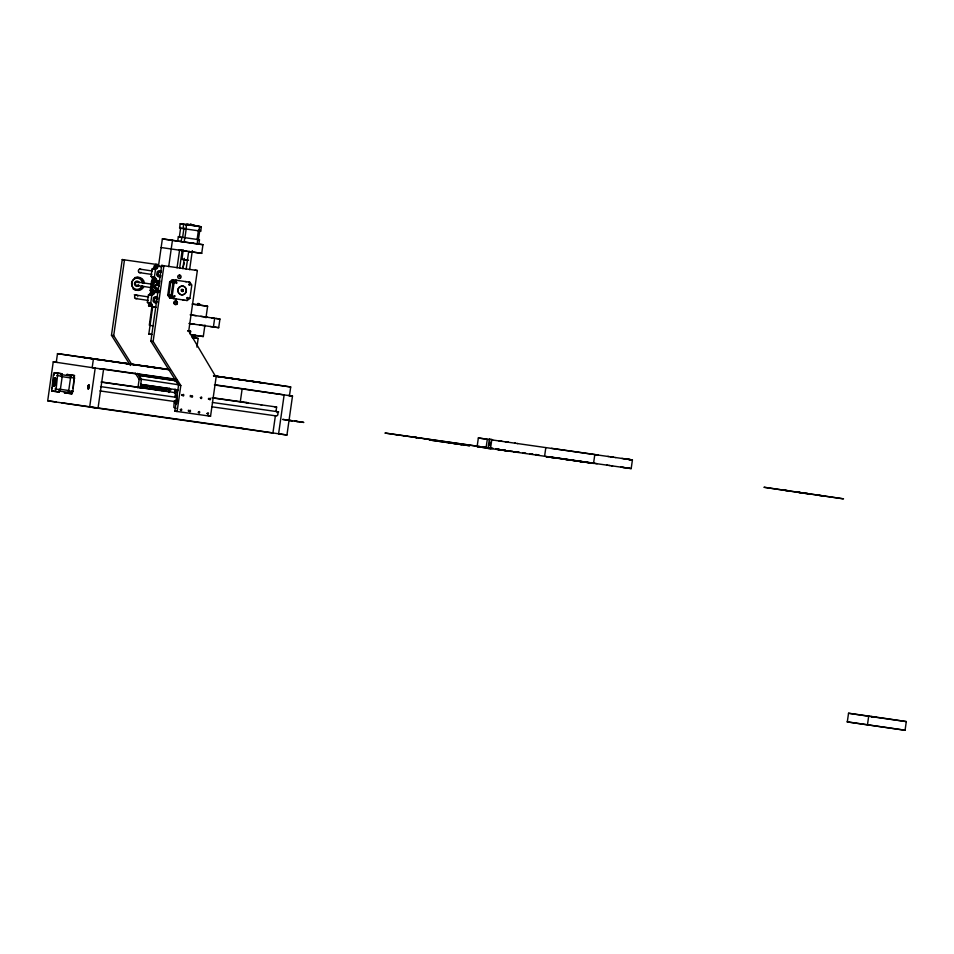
<?xml version="1.0" encoding="UTF-8"?>
<svg xmlns="http://www.w3.org/2000/svg" width="954" height="954" viewBox="0 0 954 954"><rect width="100%" height="100%" fill="white"/><g stroke="black" fill="none" stroke-linecap="round" stroke-linejoin="round"><path stroke-width="1.43" d="M87.804 388.099L87.828 387.455M89.068 386.608L89.08 385.965M151.292 292.783L151.018 293.57L150.97 292.735M151.257 305.149L151.304 305.995L151.591 305.197M152.986 293.033L153.034 293.88L153.308 293.081M154.989 266.822L154.715 267.609L154.667 266.774M154.906 279.522L155.192 278.735L155.228 279.57M156.683 267.072L156.73 267.907L157.005 267.12M149.218 304.982C149.289 304.815 149.444 305.471 149.563 304.934M152.914 279.021L153.057 279.725L153.26 278.962M176.001 300.653L176.132 298.912M53.806 380.789C52.84 385.81 55.117 379.799 53.662 381.636M87.828 387.562L87.887 386.883M89.068 386.489L88.901 387.729M99.216 368.638L103.557 369.281L98.023 408.229L47.7 400.787L53.245 361.84L57.419 362.437M56.262 362.293L57.49 353.636L167.904 369.293M56.143 389.125L57.765 373.181L54.295 372.656L53.317 375.005L51.695 390.961L55.165 391.474L56.143 389.125L60.329 389.721L62.237 376.305L61.95 373.765L58.48 373.252M68.688 390.901L70.596 377.498L70.31 374.958L66.84 374.433L74.484 375.542L72.862 391.498L71.884 393.847L64.228 392.738L67.698 393.263L68.688 390.901L72.862 391.498M73.076 388.266L74.245 376.484M88.448 387.085L88.746 384.915L89.056 385.619M93.409 358.99L92.18 367.648L176.705 379.632M130.448 365.489L111.475 335.283L122.243 259.56L157.923 264.64L155.681 264.306M131.89 364.559L113.705 335.617L124.485 259.893L122.243 259.56M149.301 325.219L152.199 304.576L148.836 304.076L147.381 302.323L148.43 294.965L150.315 293.689L153.677 294.19L154.226 290.6M152.533 278.115L152.282 279.844L159.819 280.941L155.645 280.345L155.884 278.616L152.533 278.115L151.078 276.362L152.127 269.004L154.011 267.728L157.362 268.229L157.613 266.5L154.262 265.999L154.011 267.728M151.543 281.072L152.664 281.239L151.316 290.755L150.195 290.588L151.543 281.072L159.425 282.193M151.948 306.306L148.585 305.805L148.836 304.076M150.315 293.689L150.565 291.96L158.149 292.592M137.913 387.98L139.153 379.322L135.194 373.038M152.199 304.576L150.732 302.823L151.781 295.466L153.677 294.19M155.884 278.616L154.429 276.863L155.478 269.505L157.362 268.229M140.155 388.314L141.442 379.227L139.01 375.351L175.381 380.503M141.049 388.004L141.419 385.404L156.945 387.61L158.34 388.266L158.078 390.126M148.812 334.067L151.722 334.484L148.812 334.067L152.771 306.306M154.655 293.081L155.073 290.147M158.412 266.631L162.371 238.87L178.35 241.135M143.446 388.051L143.708 386.191L141.419 385.404M174.868 411.162L177.11 411.496L180.807 385.535L178.565 385.201L150.887 341.162L161.667 265.427L197.347 270.507L188.725 331.086L216.093 377.295L210.548 416.242L174.868 411.162L178.625 384.772L176.192 380.884L139.01 375.351M180.807 385.535L153.129 341.484L163.909 265.761L161.667 265.427M168.691 266.655L172.435 240.372L162.371 238.87M167.749 295.227L169.657 281.812L172.364 279.701L189.798 282.205L191.814 284.984L189.906 298.399L187.199 300.51L169.764 298.006L167.749 295.227L168.87 295.394L170.885 298.173L169.764 298.006M168.87 295.394L170.778 281.979L173.485 279.868L172.364 279.701M178.338 236.747L177.73 241.076L198.873 244.093L199.493 239.776L178.338 236.747L180.067 236.986M201.342 226.79L180.187 223.761L179.567 228.089L200.722 231.118L201.342 226.79L192.994 225.144M179.34 237.069L180.723 227.374M171.112 295.728L173.02 282.312L175.727 280.202L176.848 280.369L174.141 282.479L172.221 295.895L174.236 298.674L173.127 298.507L171.112 295.728L172.221 295.895M159.02 390.544L159.39 387.956L170.527 389.542M177.05 267.847L179.567 250.21M181.188 241.589L181.809 237.26M183.037 228.602L183.657 224.285L180.187 223.761M182.608 237.546L183.991 227.863M161.417 390.591L161.679 388.731L159.39 387.956M179.638 268.229L182.142 250.652M184.182 242.018L184.802 237.689M186.03 229.032L186.424 224.655L187.688 224.846M175.703 302.752L175.941 301.023M179.388 276.791L179.638 275.062M188.594 260.287L181.94 259.345L183.287 249.876M184.909 237.88L186.292 228.185M182.822 268.67L184.289 258.343M186.149 269.195L188.653 251.617M168.941 392.535L169.538 388.302M189.619 269.696L192.326 250.652M175.238 381.517L175.643 378.631M174.534 393.37L175.131 389.137M174.177 401.145L173.855 407.465L176.144 408.252M174.749 397.174L176.192 391.021L177.706 390.806M197.108 239.609L198.48 229.914M197.144 243.854L197.764 239.526M198.992 230.88L199.613 226.551L198.647 226.408M198.432 239.8L199.815 230.105M176.645 403.912L177.05 401.026M190.216 334.127L190.633 331.241L187.759 330.811M161.131 247.527L201.711 253.359L202.952 244.701L198.635 244.057M199.386 305.077L200.257 304.755M196.929 347.113L198.17 338.455L192.684 337.68M193.161 335.092L191.861 334.89L203.297 336.535L204.943 325.004M205.969 317.789L207.602 306.246L200.877 305.268M188.916 323.489L218.693 327.699L219.933 319.041L218.311 318.803M240.325 401.622L242.173 388.648M275.396 415.682L272.927 432.997L89.664 407.036L95.197 368.089L53.245 361.84M276.004 411.353L276.624 407.036L274.382 406.702M289.479 395.624L290.708 386.978L250.186 380.968M243.628 388.862L284.137 394.896L278.592 433.831L286.951 435.024L292.496 396.077L288.156 395.433M477.119 446.615L478.348 437.969L632.419 459.947L631.19 468.605L477.119 446.615L486.063 447.951L487.303 439.293L478.348 437.969M544.591 456.25L545.819 447.605M593.567 463.262L594.807 454.605M847.307 721.904L848.535 713.246L886.159 718.577L906.3 721.582L905.072 730.239L847.307 721.904L905.072 730.239M867.448 724.897L868.677 716.251L848.535 713.246M87.887 387.002L88.114 385.821M88.77 388.242L88.901 387.61M181.272 290.052L181.403 291.137M183.12 267.013L184.42 263.03M88.114 385.929L88.603 384.856M88.77 388.123L88.46 389.005M277.065 412.617C278.425 409.397 278.341 416.779 276.851 415.61M51.695 390.961L59.339 392.07L60.329 389.721M72.671 391.068L71.92 392.881L58.54 390.985M88.269 385.499L88.889 385.011M181.689 395.421L181.809 394.551M188.391 411.246L188.403 410.184M208.437 399.213L208.568 398.355M175.846 397.436C177.623 396.733 175.631 403.924 175.214 400.394M155.645 289.563L156.134 290.922M181.308 289.789L182.119 289.384M182.763 291.328L183.12 290.04M190.311 396.828L190.335 395.445M153.26 285.508C151.638 287.917 155.967 286.033 153.439 285.461M153.463 286.88L153.487 285.461M182.524 291.471L183.287 290.624L182.786 289.599M152.425 387.729L153.451 387.741M157.327 283.851C156.42 280.941 158.483 285.675 157.231 282.384M161.846 266.631L154.262 265.999M156.17 290.922L156.551 289.563M181.749 289.444L182.906 289.611M182.631 291.483L181.975 291.542M153.63 285.461L152.461 286.069L153.415 286.975M155.979 290.922C159.02 290.839 154.894 288.072 155.967 290.815M157.565 282.432L156.42 282.801L156.766 283.827M191.945 225.001L186.483 224.226L196.071 226.015M181.94 259.345L185.648 259.87M207.602 306.246L192.088 304.052L196.166 304.6M613.887 457.3L613.279 457.204M625.514 458.922L624.894 458.838M297.445 421.525L294.381 421.072L303.825 422.431L282.682 419.402L289.145 420.356M518.022 452.017L517.402 451.922M563.731 459.124L562.621 458.957M621.925 467.233L621.316 467.138M785.643 490.368L784.558 490.213L786.168 490.439M784.641 490.225L788.886 490.833L787.288 490.594M198.17 338.455L193.793 337.847M204.49 325.672L199.505 324.98M566.64 459.542L567.618 459.673M194.58 225.382L191.945 225.013M195.069 335.367L195.88 335.486L194.652 335.307M492.681 440.032L492.407 439.997M608.986 456.561L608.461 456.489M611.335 456.918L610.81 456.835M623.069 458.564L622.545 458.492M399.297 435.119L398.605 435.012M421.358 438.244L421.632 438.291M424.351 438.673L424.077 438.637M516.436 451.791L516.961 451.862M530.519 453.782L532.022 453.997M456.93 443.932L457.204 443.98M488.448 448.261L488.734 448.297M491.453 448.69L491.179 448.642M564.899 459.279L567.821 459.709M607.758 465.218L607.233 465.147M610.107 465.576L609.582 465.492M612.563 465.934L612.039 465.862M624.19 467.567L623.666 467.496M184.444 259.691L184.814 259.75M187.449 260.12L186.102 259.929M205.277 316.955L200.734 316.323M517.772 443.586L517.283 443.515M516.531 452.244L516.054 452.172M182.226 224.047L182.548 224.095M185.565 224.548L186.34 224.667M182.87 224.142L182.381 224.071M190.776 242.96C187.974 242.566 195.451 243.616 192.505 243.21M191.277 251.856L193.555 252.166L190.848 251.808M183.824 250.771L182.476 250.58L187.067 251.248M189.536 251.606L188.737 251.498L190.406 251.737M198.038 304.445L196.906 304.29L199.028 304.588M197.299 304.779L198.074 304.898M193.34 335.116L192.481 334.997L193.924 335.212M194.568 336.619L195.749 336.786L193.579 336.476M194.699 337.966L195.57 338.086L194.282 337.907M502.186 441.368L498.978 440.927L501.637 441.308M505.262 441.821L508.47 442.274L505.811 441.881M515.565 443.276L514.6 443.133L515.363 443.252M607.805 456.394L608.008 456.429M610.155 456.751L610.369 456.775M612.611 457.109L612.826 457.145M615.831 457.586L615.628 457.562M621.889 458.397L622.103 458.433M624.238 458.743L624.453 458.779M626.706 459.112L626.909 459.148M627.565 459.232L627.362 459.208M397.281 434.833L396.089 434.666L396.947 434.786M398.271 434.976L399.034 435.084M522.601 452.697L525.642 453.067M450.658 443.002L448.595 442.728L451.838 443.205L450.049 442.906M450.503 442.99L451.85 443.181M453.102 443.348L455.094 443.658M500.945 450.026L497.749 449.572L500.397 449.966M504.034 450.479L507.242 450.92L504.583 450.538M514.325 451.922L513.371 451.791L514.134 451.91M459.291 444.278L461.581 444.576L458.337 444.123L459.685 444.302M575.405 460.83L580.39 461.521L575.274 460.758L576.228 460.901M606.577 465.051L606.78 465.087M608.926 465.397L609.129 465.433M611.383 465.767L611.597 465.802M620.66 467.055L620.863 467.078M623.01 467.4L623.212 467.436M625.466 467.77L625.681 467.794M626.337 467.889L626.134 467.854M627.815 468.116L628.03 468.152M563.54 459.101L565.281 459.363M566.02 459.446L562.466 458.946M806.977 493.528L810.22 493.981L797.246 492.133L843.527 498.847L763.939 487.255L805.903 493.516M819.665 495.436C816.254 494.959 825.425 496.247 821.823 495.746M871.455 716.549L875.855 717.205M872.111 716.645L871.622 716.573M875.212 717.11L875.7 717.181M191.17 224.452C187.401 224.142 193.877 224.262 191.11 224.882M172.435 240.372L202.952 244.701M178.565 249.996L183.383 250.699M156.468 280.44L159.747 281.347M150.195 290.588L159.199 291.876M198.42 303.61C195.975 303.277 201.532 304.052 198.981 303.694M198.861 304.564L199.66 304.672L198.969 305.018M148.585 305.805L155.788 307.283M153.546 306.949L156.051 307.307M190.144 314.844L219.933 319.041M196.13 315.667L191.659 315.035M194.89 324.324L190.43 323.68M187.723 330.823L190.633 331.241M196.56 335.569L203.297 336.535M193.745 336.5L192.35 336.309L193.483 336.464M193.388 337.776L192.171 337.609M213.457 375.757L262.493 382.804M79.993 356.963L170.015 369.854M290.708 386.978L213.744 375.924L222.163 377.247M101.911 368.769L174.057 379M215.282 384.844L244.725 389.029M214.388 384.975L292.496 396.077M169.788 388.54L140.703 384.414L177.885 389.959M54.295 372.656L61.95 373.765M142.706 386.036L158.34 388.266M160.677 388.588L170.921 390.043M60.877 374.588L71.574 376.114M58.051 375.709L62.237 376.305M70.596 377.498L74.77 378.082M101.422 381.982L169.657 391.641M212.992 397.806L248.231 402.803L245.989 402.469M101.148 382.125L176.025 392.75M212.026 397.866L276.624 407.036M61.092 376.544L70.453 377.879M551.495 448.344L598.385 455.058M100.528 386.597L177.086 397.448A4.174 1.085 -81.9 0 0 175.226 397.174M212.432 402.469L278.687 411.866M99.908 390.913L174.999 401.574M211.812 406.786L276.6 415.98M480.077 446.579L384.939 433.044L479.779 446.603M482.998 446.997L485.932 447.414M488.865 447.831L493.266 448.463M496.187 448.881L499.121 449.298M502.054 449.716L504.988 450.145M482.664 447.021L485.55 447.426M488.424 447.843L492.753 448.463M495.627 448.869L499.956 449.489M502.818 449.894L505.656 450.3M508.482 450.705L512.739 451.302M515.577 451.707L519.417 452.232M529.768 453.722L532.606 454.128M535.85 454.581L539.01 455.034L535.504 454.509M550.267 456.99L597.156 463.716M59.291 389.172L68.664 390.496M47.7 400.787L56.059 401.968M61.724 402.815L243.604 428.573M868.677 716.251L906.3 721.582M187.759 224.417L188.653 224.536M183.657 224.285L186.424 224.655M787.813 490.666L788.815 490.821M198.408 230.773L200.722 231.118M191.647 251.856L201.711 253.359M195.105 270.173L197.347 270.507M159.33 266.273L161.572 266.607M152.127 269.004L155.478 269.505M139.415 269.064L152.342 270.996M138.926 272.534L151.853 274.454M151.078 276.362L154.429 276.863M185.326 281.537L186.447 281.704M189.798 282.205L188.689 282.038L190.693 284.817M172.614 280.714L174.999 281.072M169.657 281.812L170.778 281.979M173.02 282.312L174.141 282.479M171.72 282.515L174.105 282.873M152.282 279.844L155.645 280.345M157.243 280.989L159.473 281.323M137.591 282.05L150.649 283.994M137.09 285.508L151.614 287.679M155.633 292.234L157.875 292.568M150.565 291.96L153.916 292.461M169.931 295.132L172.316 295.49M188.785 298.232L189.906 298.399M170.289 297.099L172.674 297.457M182.727 299.842L183.836 300.009M186.078 300.343L187.199 300.51M148.43 294.965L151.781 295.466M134.287 294.822L148.657 296.956M154.393 297.815L157.267 298.244M135.23 298.495L148.156 300.415M147.381 302.323L150.732 302.823M205.599 316.966L207.65 317.277M211.573 317.861L214.65 318.314L213.41 326.972L210.333 326.506M216.009 318.457L217.631 318.696M214.781 327.115L216.403 327.353M217.071 327.449L218.693 327.699M150.052 325.409L152.926 325.839M111.475 335.283L113.705 335.617M150.887 341.162L153.129 341.484M230.51 378.189L263.96 383.174M215.151 376.043L243.067 380.205M146.904 366.324L167.773 369.436M126.011 363.367L159.461 368.351M84.214 357.44L138.569 365.382M57.49 353.636L98.012 359.646M141.442 379.227L178.625 384.772M139.153 379.322L141.383 379.656L137.436 373.372M156.051 387.479L156.945 387.61M71.013 375.029L74.484 375.542M623.475 458.612L632.419 459.947M622.235 467.269L631.19 468.605M530.066 453.699L532.785 454.104M583.526 461.915L593.603 463.417L545.915 456.584L555.979 458.087M567.475 459.709L569.717 460.043M572.376 460.4L578.279 461.259M582.107 461.784L584.337 462.118M55.869 391.557L59.339 392.07M68.414 393.334L71.884 393.847M208.318 415.908L210.548 416.242M238.083 427.797L286.951 435.024M87.995 389.149L87.828 388.445M88.996 385.142L89.08 386.072M141.061 269.565A1.753 1.693 -81.5 0 0 140.262 269.195L139.821 269.183A1.753 1.693 -81.5 0 0 139.678 272.641L140.119 272.653A1.753 1.693 -81.5 0 0 140.942 272.331M137.281 298.268A1.753 1.693 -81.5 0 1 134.836 297.815A1.753 1.693 -81.5 0 1 135.516 295.323A1.753 1.693 -81.5 0 1 137.853 296.217M143.947 286.438A6.559 6.332 -81.5 0 1 133.775 288.704A6.559 6.332 -81.5 0 1 135.289 278.067A6.559 6.332 -81.5 0 1 144.424 283.076M182.643 286.093A4.388 4.233 -81.5 0 1 186.221 291.03A4.388 4.233 -81.5 0 1 181.403 294.786M180.449 294.5A4.388 4.233 -81.5 0 1 181.642 286.105M176.931 399.535A4.174 1.085 -81.9 0 1 175.023 403.315L174.82 402.874A4.174 1.085 -81.9 0 1 174.642 401.3M175.297 397.401A3.733 0.966 -81.9 0 1 176.74 396.077A3.733 0.966 -81.9 0 1 176.585 400.775A3.733 0.966 -81.9 0 1 175.107 402.91L174.928 402.505A3.733 0.966 -81.9 0 1 174.773 401.097M134.669 277.662A6.559 6.332 -81.5 0 1 143.303 282.909M142.826 286.272A6.559 6.332 -81.5 0 1 133.071 288.907M142.432 283.028A5.652 5.462 -81.5 0 0 133.751 279.236A5.652 5.462 -81.5 0 0 134.836 288.943L136.207 289.324A5.652 5.462 -81.5 0 0 142.015 285.926M138.998 285.341A2.623 2.528 -81.5 0 1 135.11 285.496A2.623 2.528 -81.5 0 1 135.683 281.513A2.623 2.528 -81.5 0 1 139.367 282.742M138.366 282.682A1.753 1.693 -81.5 0 0 135.683 282.658A1.753 1.693 -81.5 0 0 136.339 285.341L136.756 285.461A1.753 1.693 -81.5 0 0 138.33 284.805M157.362 288.668A2.182 2.111 -81.5 0 1 156.826 288.812A2.29 2.218 -81.5 0 0 157.911 288.478M155.752 288.668A2.182 2.111 -81.5 0 1 154.894 287.965M155.812 284.626A2.182 2.111 -81.5 0 0 154.93 285.306A2.29 2.218 -81.5 0 1 155.263 284.829M158.638 291.149A4.806 4.639 -81.5 0 1 152.33 286.045A4.806 4.639 -81.5 0 1 159.807 282.909M158.245 288.525A2.29 2.218 -81.5 0 1 155.037 287.917A2.29 2.218 -81.5 0 1 155.931 284.662A2.29 2.218 -81.5 0 1 158.984 285.83M157.97 285.318A1.753 1.693 -81.5 0 1 158.281 285.64M155.872 288.084A1.753 1.693 -81.5 0 1 156.73 284.972M158.471 288.561A2.29 2.218 -81.5 0 1 155.263 287.953A2.29 2.218 -81.5 0 1 156.158 284.697A2.29 2.218 -81.5 0 1 159.211 285.866M157.768 288.346A1.753 1.693 -81.5 0 1 155.633 287.536A1.753 1.693 -81.5 0 1 156.265 285.258A1.753 1.693 -81.5 0 1 158.507 285.675M159.354 290.481A4.806 4.639 -81.5 0 1 153.117 289.873A4.806 4.639 -81.5 0 1 153.212 283.386A4.806 4.639 -81.5 0 1 159.473 282.849M161.441 271.353A3.148 3.041 -81.5 0 0 157.172 271.902L156.73 275.026A3.148 3.041 -81.5 0 0 160.677 276.743M160.499 275.134A1.634 1.574 -81.5 0 1 158.09 274.454L158.316 272.832A1.634 1.574 -81.5 0 1 160.177 272.331M161.309 272.462A2.266 2.194 -81.5 0 0 157.839 272.45L157.517 274.692A2.266 2.194 -81.5 0 0 160.856 275.634M157.744 297.314A3.148 3.041 -81.5 0 0 153.475 297.875L153.034 300.987A3.148 3.041 -81.5 0 0 156.981 302.716M157.327 299.186A1.634 1.574 -81.5 0 0 154.62 298.805L154.393 300.415A1.634 1.574 -81.5 0 0 156.802 301.094M157.899 298.948A2.266 2.194 -81.5 0 0 154.143 298.411L153.821 300.653A2.266 2.194 -81.5 0 0 157.16 301.607M54.378 378.881A4.388 1.133 -81.9 0 1 55.976 381.111L55.857 382.232A4.388 1.133 -81.9 0 1 54.116 386.406A4.388 1.133 -81.9 0 1 53.603 381.898M260.847 404.901A6.559 1.693 -81.9 0 1 261.718 405.033M145.664 387.407C147.071 390.58 147.894 384.76 145.664 387.407M154.441 388.66C155.848 391.82 156.671 386.012 154.441 388.66M163.635 389.959C165.042 393.131 165.865 387.312 163.635 389.959M173.962 296.134C175.011 298.507 175.631 294.154 173.962 296.134M175.87 282.73C176.919 285.103 177.539 280.738 175.87 282.73M180.354 409.683C181.749 412.843 182.584 407.036 180.354 409.683M182.429 395.099C183.824 398.259 184.659 392.452 182.429 395.099M186.924 297.982C187.974 300.355 188.594 295.99 186.924 297.982M188.832 284.566C189.882 286.939 190.502 282.575 188.832 284.566M189.13 410.924C190.538 414.096 191.36 408.276 189.13 410.924M191.205 396.339C192.613 399.511 193.435 393.692 191.205 396.339M198.325 412.235C199.732 415.395 200.555 409.576 198.325 412.235M200.4 397.651C201.807 400.811 202.63 395.004 200.4 397.651M207.101 413.476C208.509 416.636 209.331 410.828 207.101 413.476M209.176 398.891C210.584 402.063 211.406 396.244 209.176 398.891M51.862 388.66L52.172 387.896L51.862 388.66M53.77 375.244L54.08 374.481L53.77 375.244M54.008 382.244C54.533 384.891 54.795 378.499 54.008 382.244M55.32 389.172L55.642 388.409L55.32 389.172M57.228 375.769L57.55 375.005L57.228 375.769M72.039 391.545L72.325 390.758L72.039 391.545M73.959 378.13L74.233 377.343L73.959 378.13M489.295 444.469C490.356 449.739 490.869 436.956 489.295 444.469M55.559 381.051L55.439 382.172A4.388 1.133 -81.9 0 1 53.698 386.346A4.388 1.133 -81.9 0 1 53.185 381.838L53.388 380.729A4.388 1.133 -81.9 0 1 54.927 377.665A4.388 1.133 -81.9 0 1 55.559 381.051M489.354 439.043L488.007 448.559L490.463 448.929L491.823 439.412L489.354 439.043M182.751 286.117L181.534 286.093A4.388 4.233 -81.5 0 0 180.342 294.476L181.51 294.798A4.388 4.233 -81.5 0 0 186.328 291.053A4.388 4.233 -81.5 0 0 182.751 286.117M180.795 250.342L182.608 250.58L180.795 250.342M628.65 459.411L629.258 459.494L628.65 459.411M630.356 459.649L629.712 459.554L630.356 459.649M289.062 420.32L292.127 420.762L289.062 420.32M404.043 435.787L407.072 436.228L404.043 435.787M416.803 437.6L413.559 437.159L416.803 437.6M550.72 457.276L552.235 457.491L550.72 457.276M557.1 458.182L555.478 457.956L557.1 458.182M581.761 461.676L580.139 461.45L581.761 461.676M629.115 468.307L628.483 468.211L629.115 468.307M459.673 444.266L429.157 439.937L469.738 445.768L459.673 444.266M176.263 301.166L175.822 301.07A1.753 1.693 -81.5 0 0 174.105 303.444A1.753 1.693 -81.5 0 0 176.895 304.04A1.753 1.693 -81.5 0 0 176.263 301.166M180.401 278.186A1.753 1.693 -81.5 0 0 180.067 275.181A1.753 1.693 -81.5 0 0 177.718 277.006A1.753 1.693 -81.5 0 0 180.401 278.186M176.705 304.147A1.753 1.693 -81.5 0 0 176.371 301.142A1.753 1.693 -81.5 0 0 174.022 302.978A1.753 1.693 -81.5 0 0 176.705 304.147M154.5 286.355A2.182 2.111 -81.5 0 0 154.488 286.927A2.29 2.218 -81.5 0 1 154.393 286.343"/></g></svg>
